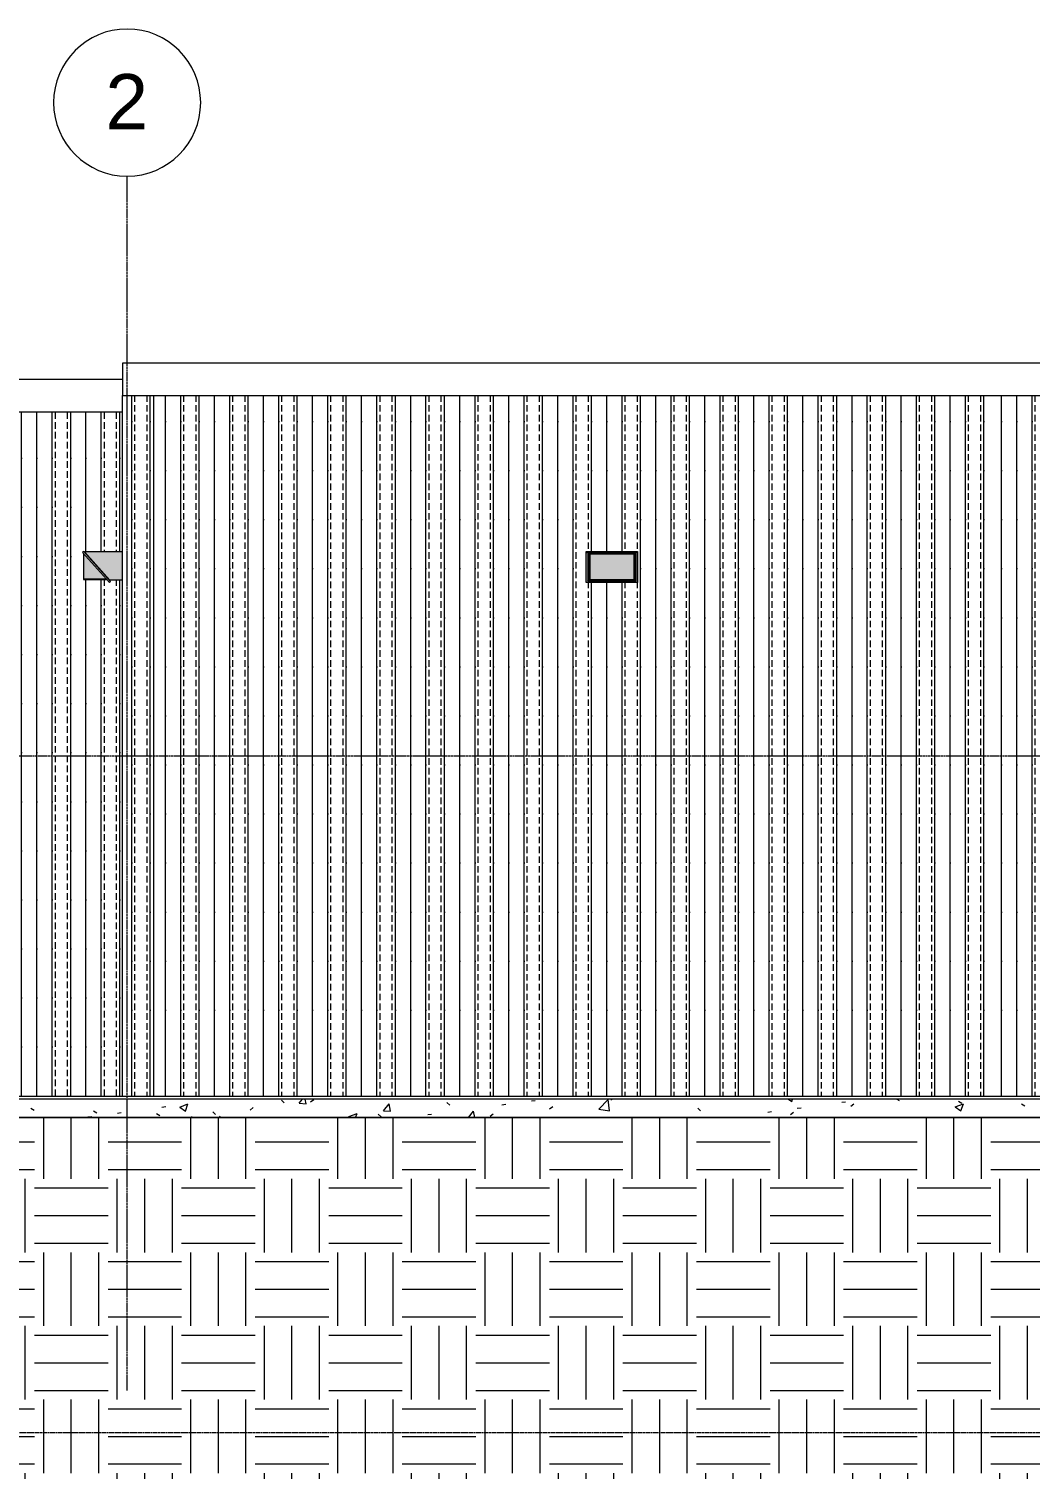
# Model space of a CAD drawing. Header units: inches. Extents: x -4221 to 4014, y -195 to 396.
# Drawn here: x -3390.7 to -3064.1, y -124.9 to 348 of the extents above; entities that cross this region are included whole.
import ezdxf

# ---------------------------------------------------------------- set-up
doc = ezdxf.new("R2010")
doc.units = ezdxf.units.IN
doc.header["$MEASUREMENT"] = 0
doc.linetypes.add('Aligning Line 1_8_', pattern=[0.25, 0.125, -0.125])
doc.linetypes.add('Grid Line 1_2_', pattern=[0.875, 0.5, -0.125, 0.125, -0.125])
for name, color, linetype, lineweight in [('A-FLOR-LEVL', 51, 'Continuous', 9), ('A-ROOF', 132, 'Continuous', 13), ('A-WALL', 113, 'Continuous', 13), ('A-WALL-PATT', 111, 'Continuous', 20), ('C-BLDG-PADS', 91, 'Continuous', 9), ('C-TOPO', 7, 'Continuous', 9), ('E-LITE-EQPM', 33, 'Continuous', 9), ('G-ANNO-SYMB', 111, 'Aligning Line 1_8_', 9), ('S-GRID', 1, 'Continuous', 9), ('S-GRID-IDEN', 1, 'Continuous', 9)]:
    doc.layers.add(name, color=color, linetype=linetype, lineweight=lineweight)
doc.styles.add('Arial', font='arial.ttf', dxfattribs={"height": 18})
pattern_1 = [(90, (-3063.203, 300), (-16, 1e-15), [16, 0, 0, 0]), (90, (-3069.203, 300), (-16, 1e-15), [16, 0, 0, 0]), (90, (-3068.203, 300), (-16, 1e-15), [2.143, -13.857]), (90, (-3074.203, 300), (-16, 1e-15), [16, 0, 0, 0]), (90, (-3068.203, 303.214), (-16, 1e-15), [2.143, -13.857]), (90, (-3068.203, 306.429), (-16, 1e-15), [2.143, -13.857]), (90, (-3068.203, 309.643), (-16, 1e-15), [2.143, -13.857]), (90, (-3068.203, 312.857), (-16, 1e-15), [2.143, -13.857]), (90, (-3064.203, 300), (-16, 1e-15), [2.143, -13.857]), (90, (-3064.203, 303.214), (-16, 1e-15), [2.143, -13.857]), (90, (-3064.203, 306.429), (-16, 1e-15), [2.143, -13.857]), (90, (-3064.203, 309.643), (-16, 1e-15), [2.143, -13.857]), (90, (-3064.203, 312.857), (-16, 1e-15), [2.143, -13.857])]

# ---------------------------------------------------------------- blocks, each defined once
blk = doc.blocks.new('Pathway_Cooper_Streetworks_WKP_Pak_Glass - Pathway_Cooper_Streetworks_WKP_Pak_Glass-1556231-BUILDING ELEVATION - SOUTH')
at = {"layer": 'E-LITE-EQPM'}
for points in [[(-3573.5, 167.52), (-3573.14, 167.85), (-3581.88, 177.56), (-3582.25, 177.24), (-3574.23, 168.34)], [(-3581.47, 168.44), (-3574.32, 168.44), (-3581.9, 176.85), (-3581.95, 176.83), (-3581.95, 168.44), (-3581.56, 168.44)], [(-3573.43, 168.17), (-3573.3, 168.29), (-3581.47, 177.36), (-3581.59, 177.24), (-3573.58, 168.34)], [(-3573.34, 168.34), (-3569.2, 168.34), (-3569.2, 177.46), (-3581.56, 177.46), (-3581.47, 177.36)]]:
    blk.add_hatch(color=256, dxfattribs=at).paths.add_polyline_path(points, flags=0)
for p, q in [((-3581.88, 177.56), (-3582.25, 177.24)), ((-3582.25, 177.24), (-3573.5, 167.52)), ((-3581.9, 176.85), (-3581.95, 176.83)), ((-3581.9, 176.85), (-3581.95, 176.83)), ((-3581.95, 176.83), (-3581.95, 168.44)), ((-3581.95, 176.83), (-3581.95, 168.44)), ((-3573.14, 167.85), (-3581.88, 177.56)), ((-3581.85, 168.54), (-3581.85, 176.8)), ((-3581.47, 177.36), (-3581.59, 177.24)), ((-3569.2, 177.46), (-3581.56, 177.46)), ((-3581.56, 177.46), (-3581.47, 177.36)), ((-3573.3, 168.29), (-3581.47, 177.36)), ((-3581.95, 168.44), (-3574.32, 168.44)), ((-3581.95, 168.44), (-3574.32, 168.44)), ((-3574.41, 168.54), (-3581.85, 168.54)), ((-3573.14, 167.85), (-3573.5, 167.52)), ((-3573.3, 168.29), (-3573.43, 168.17)), ((-3573.34, 168.34), (-3569.2, 168.34))]:
    blk.add_line(p, q, dxfattribs=at)
blk = doc.blocks.new('Pathway_Cooper_Streetworks_WKP_Pak_Glass - Pathway_Cooper_Streetworks_WKP_Pak_Glass-V13-BUILDING ELEVATION - SOUTH')
at = {"layer": 'E-LITE-EQPM'}
for points in [[(-3207.89, 177.24), (-3192.14, 177.24), (-3192.14, 177.56), (-3208.89, 177.56), (-3208.89, 177.24), (-3208.39, 177.24)], [(-3208.39, 167.9), (-3208.19, 168.21), (-3208.19, 176.87), (-3208.39, 176.87), (-3208.39, 168.21)], [(-3193.14, 168.44), (-3193.14, 176.83), (-3207.89, 176.83), (-3207.89, 168.44)], [(-3193.14, 176.83), (-3193.14, 176.87), (-3193.28, 176.83)], [(-3192.64, 167.9), (-3192.64, 176.87), (-3192.84, 176.87), (-3192.84, 168.21), (-3192.74, 168.05)], [(-3192.64, 167.9), (-3192.84, 168.21), (-3208.19, 168.21), (-3208.39, 167.9), (-3192.74, 167.9)], [(-3193.23, 168.34), (-3192.84, 168.34), (-3192.84, 168.44), (-3208.19, 168.44), (-3208.19, 168.34), (-3207.89, 168.34)], [(-3193.14, 168.28), (-3192.84, 168.28), (-3192.84, 168.34), (-3208.19, 168.34), (-3208.19, 168.28), (-3193.16, 168.28)], [(-3193.06, 168.21), (-3192.84, 168.21), (-3192.84, 168.28), (-3208.19, 168.28), (-3208.19, 168.21), (-3193.14, 168.21)]]:
    blk.add_hatch(color=256, dxfattribs=at).paths.add_polyline_path(points, flags=0)
h = blk.add_hatch(color=256, dxfattribs=at)
h.paths.add_polyline_path([(-3208.39, 167.52), (-3192.14, 167.52), (-3192.14, 177.24), (-3208.89, 177.24), (-3208.89, 167.52)], flags=0)
h.paths.add_polyline_path([(-3192.64, 167.9), (-3208.39, 167.9), (-3208.39, 176.87), (-3192.64, 176.87)], flags=0)
h = blk.add_hatch(color=256, dxfattribs=at)
h.paths.add_polyline_path([(-3192.84, 168.44), (-3192.84, 176.87), (-3193.14, 176.83), (-3193.14, 168.44)], flags=0)
h.paths.add_polyline_path([(-3208.19, 168.44), (-3207.89, 168.44), (-3207.89, 176.87), (-3208.19, 176.83), (-3208.19, 176.72)], flags=0)
for p, q in [((-3208.89, 177.56), (-3192.14, 177.56)), ((-3208.89, 177.24), (-3208.89, 177.56)), ((-3208.89, 177.24), (-3192.14, 177.24)), ((-3208.89, 167.52), (-3208.89, 177.24)), ((-3208.39, 176.87), (-3208.39, 167.9)), ((-3208.39, 176.87), (-3192.64, 176.87)), ((-3208.19, 176.87), (-3208.19, 168.21)), ((-3207.89, 168.44), (-3207.89, 176.83)), ((-3207.76, 176.83), (-3207.89, 176.83)), ((-3207.89, 168.44), (-3207.89, 176.83)), ((-3193.14, 176.83), (-3207.89, 176.83)), ((-3207.76, 176.83), (-3207.76, 168.44)), ((-3193.28, 168.44), (-3193.28, 176.83)), ((-3193.14, 176.83), (-3193.28, 176.83)), ((-3193.14, 176.83), (-3193.14, 168.44)), ((-3193.14, 176.83), (-3193.14, 168.44)), ((-3192.84, 168.21), (-3192.84, 176.87)), ((-3192.64, 167.9), (-3192.64, 176.87)), ((-3192.14, 177.56), (-3192.14, 177.24)), ((-3192.14, 177.24), (-3192.14, 167.52)), ((-3192.14, 167.52), (-3208.89, 167.52)), ((-3208.39, 167.9), (-3208.19, 168.21)), ((-3208.39, 167.9), (-3192.64, 167.9)), ((-3208.19, 168.44), (-3207.89, 168.44)), ((-3192.84, 168.34), (-3208.19, 168.34)), ((-3192.84, 168.34), (-3208.19, 168.34)), ((-3192.84, 168.28), (-3208.19, 168.28)), ((-3208.19, 168.21), (-3192.84, 168.21)), ((-3207.89, 168.44), (-3207.76, 168.44)), ((-3207.89, 168.44), (-3193.14, 168.44)), ((-3193.28, 168.44), (-3193.14, 168.44)), ((-3193.14, 168.44), (-3192.84, 168.44)), ((-3192.64, 167.9), (-3192.84, 168.21))]:
    blk.add_line(p, q, dxfattribs=at)
blk = doc.blocks.new('Grid - Grid Head - Circle-50561-BUILDING ELEVATION - SOUTH')
at = {"layer": 'S-GRID-IDEN'}
for start, end in [(0, 180), (180, 360)]:
    blk.add_arc((-2877.2, 324), 24, start, end, dxfattribs=at)

msp = doc.modelspace()

# ---------------------------------------------------------------- hatches: boundary and pattern name
at = {"layer": 'A-WALL-PATT', "lineweight": 9}
h = msp.add_hatch(dxfattribs=at)
h.set_pattern_fill('FP_4', color=9, style=0, pattern_type=2)
h.set_pattern_definition(pattern_1)
h.paths.add_polyline_path([(-3350.07825, 0), (-3350.07825, 228.51573), (-3360.20325, 228.51573), (-3360.20325, 0)], flags=0)
h = msp.add_hatch(dxfattribs=at)
h.set_pattern_fill('FP_4', color=9, style=0, pattern_type=2)
h.set_pattern_definition(pattern_1)
h.paths.add_polyline_path([(-3287.99985, 0), (-3074.20325, 0), (-3074.20325, 228.51573), (-3350.07825, 228.51573), (-3350.07825, 0)], flags=0)
h.paths.add_polyline_path([(-3208.89075, 167.52387), (-3208.89075, 177.5633), (-3192.14075, 177.5633), (-3192.14075, 167.52387), (-3208.39075, 167.52387)], flags=0)
h = msp.add_hatch(dxfattribs=at)
h.set_pattern_fill('FP_10', color=9, style=0, pattern_type=2)
h.set_pattern_definition([(90, (-2961.391, 300), (-16, 1e-15), [16, 0, 0, 0]), (90, (-2967.391, 300), (-16, 1e-15), [16, 0, 0, 0]), (90, (-2966.391, 300), (-16, 1e-15), [2.143, -13.857]), (90, (-2972.391, 300), (-16, 1e-15), [16, 0, 0, 0]), (90, (-2966.391, 303.214), (-16, 1e-15), [2.143, -13.857]), (90, (-2966.391, 306.429), (-16, 1e-15), [2.143, -13.857]), (90, (-2966.391, 309.643), (-16, 1e-15), [2.143, -13.857]), (90, (-2966.391, 312.857), (-16, 1e-15), [2.143, -13.857]), (90, (-2962.391, 300), (-16, 1e-15), [2.143, -13.857]), (90, (-2962.391, 303.214), (-16, 1e-15), [2.143, -13.857]), (90, (-2962.391, 306.429), (-16, 1e-15), [2.143, -13.857]), (90, (-2962.391, 309.643), (-16, 1e-15), [2.143, -13.857]), (90, (-2962.391, 312.857), (-16, 1e-15), [2.143, -13.857])])
h.paths.add_polyline_path([(-3074.20325, 0), (-3040.20325, 0), (-3040.20325, 114), (-3042.20325, 114), (-3042.20325, 124), (-2972.39075, 124), (-2972.39075, 228.51573), (-3074.20325, 228.51573), (-3074.20325, 100.65909)], flags=0)
h = msp.add_hatch(dxfattribs=at)
h.set_pattern_fill('FP_5', color=9, style=0, pattern_type=2)
h.set_pattern_definition([(90, (-3553.141, 0), (-16, 1e-15), [16, 0, 0, 0]), (90, (-3559.141, 0), (-16, 1e-15), [16, 0, 0, 0]), (90, (-3558.141, 0), (-16, 1e-15), [2.143, -13.857]), (90, (-3564.141, 0), (-16, 1e-15), [16, 0, 0, 0]), (90, (-3558.141, 3.214), (-16, 1e-15), [2.143, -13.857]), (90, (-3558.141, 6.429), (-16, 1e-15), [2.143, -13.857]), (90, (-3558.141, 9.643), (-16, 1e-15), [2.143, -13.857]), (90, (-3558.141, 12.857), (-16, 1e-15), [2.143, -13.857]), (90, (-3554.141, 0), (-16, 1e-15), [2.143, -13.857]), (90, (-3554.141, 3.214), (-16, 1e-15), [2.143, -13.857]), (90, (-3554.141, 6.429), (-16, 1e-15), [2.143, -13.857]), (90, (-3554.141, 9.643), (-16, 1e-15), [2.143, -13.857]), (90, (-3554.141, 12.857), (-16, 1e-15), [2.143, -13.857])])
h.paths.add_polyline_path([(-3402.98345, 0), (-3360.20325, 0), (-3360.20325, 168.33689), (-3364.34314, 168.33689), (-3364.29801, 168.28677), (-3364.42671, 168.17088), (-3364.13728, 167.84943), (-3364.49885, 167.52387), (-3365.32234, 168.43845), (-3372.95325, 168.43845), (-3372.91069, 176.84679), (-3372.91627, 176.87237), (-3373.24526, 177.23774), (-3372.88368, 177.5633), (-3372.59425, 177.24185), (-3372.46788, 177.36032), (-3372.55933, 177.46189), (-3360.20325, 177.46189), (-3360.20325, 223.1824), (-3559.07825, 223.1824), (-3559.07825, 0), (-3403.50108, 0)], flags=0)
h.paths.add_polyline_path([(-3451.50108, 0), (-3452.01872, 0.06815), (-3452.50108, 0.26795), (-3452.9153, 0.58579), (-3453.23314, 1), (-3453.43294, 1.48236), (-3453.50108, 2), (-3453.43294, 2.51764), (-3453.23314, 3), (-3452.9153, 3.41421), (-3452.50108, 3.73205), (-3452.01872, 3.93185), (-3451.50108, 4), (-3450.98345, 3.93185), (-3450.50108, 3.73205), (-3450.08687, 3.41421), (-3449.76903, 3), (-3449.56923, 2.51764), (-3449.50324, 1.98359), (-3449.56923, 1.48236), (-3449.76903, 1), (-3450.08687, 0.58579), (-3450.50108, 0.26795), (-3450.98345, 0.06815)], flags=0)
h.paths.add_polyline_path([(-3403.50108, 0), (-3404.01872, 0.06815), (-3404.50108, 0.26795), (-3404.9153, 0.58579), (-3405.23314, 1), (-3405.43294, 1.48236), (-3405.50108, 2), (-3405.43294, 2.51764), (-3405.23314, 3), (-3404.9153, 3.41421), (-3404.50108, 3.73205), (-3404.01872, 3.93185), (-3403.50108, 4), (-3402.98345, 3.93185), (-3402.50108, 3.73205), (-3402.08687, 3.41421), (-3401.76903, 3), (-3401.56923, 2.51764), (-3401.50324, 1.98359), (-3401.56923, 1.48236), (-3401.76903, 1), (-3402.08687, 0.58579), (-3402.50108, 0.26795), (-3402.98345, 0.06815)], flags=0)
h.paths.add_polyline_path([(-3402.98345, 5), (-3457.50108, 5), (-3457.50108, 72), (-3397.50108, 72), (-3397.50108, 5), (-3402.08687, 5)], flags=0)
at = {"layer": 'C-BLDG-PADS'}
h = msp.add_hatch(dxfattribs=at)
h.set_pattern_fill('FP_2', color=256, style=0, pattern_type=2)
h.set_pattern_definition([(50, (-3004.96, 0), (27.5427, -2.4099), [2.88, -31.68]), (355, (-3004.96, 0), (-5.3278, 28.8843), [2.304, -25.344]), (100.451, (-3002.666, -0.2), (22.2153, 26.4739), [2.448, -26.924]), (46.184, (-3004.96, 7.68), (40.9819, -6.3564), [4.32, -47.52]), (96.636, (-3001.546, 7.15), (35.8907, 37.4062), [3.671, -40.386]), (351.184, (-3004.96, 7.68), (35.891, 37.4062), [3.456, -38.016]), (21, (-3001.12, 5.76), (22.921, -15.4607), [2.88, -31.68]), (326, (-3001.12, 5.76), (9.3435, 27.8457), [2.304, -25.344]), (71.451, (-2999.21, 4.472), (32.2648, 12.3844), [2.448, -26.924]), (37.5, (-3004.961, 0), (0.46686, 12.7827), [1.267, -23.77, 1.267, -24.461, -25.44]), (37.5, (-3004.961, 0), (0.46686, 12.7827), [-50.765, 1.267, -24.173]), (7.5, (-3004.961, 0), (10.1016, 15.1451), [1.267, -13.402, 1.267, -23.194, -9.696]), (7.5, (-3004.961, 0), (10.1016, 15.1451), [-39.13, 1.267, -8.429]), (327.5, (-3013.524, 0), (20.49916, -0.86578), [1.267, -8.333, 1.267, -28.685, -39.744]), (327.5, (-3013.524, 0), (20.49916, -0.86578), [-39.552, 1.267, -38.477]), (317.5, (-3017.364, 0), (22.3948, 3.8443), [1.267, -11.213, 1.267, -18.624, -28.224]), (317.5, (-3017.364, 0), (22.3948, 3.8443), [-32.371, 1.267, -26.957])])
h.paths.add_polyline_path([(-3037.1586, -7), (-3028.39075, -7), (-3028.39075, -1), (-3611.40285, -1), (-3611.40285, -7), (-3074.20325, -7)], flags=0)
at = {"layer": 'C-TOPO'}
h = msp.add_hatch(dxfattribs=at)
h.set_pattern_fill('FP_6', color=256, style=0, pattern_type=2)
h.set_pattern_definition([(0, (-3004.96, 0), (24, 24), [24, -24]), (0, (-3004.96, 9), (24, 24), [24, -24]), (0, (-3004.96, 18), (24, 24), [24, -24]), (90, (-3001.96, 21), (-24, 24), [24, -24]), (90, (-2992.96, 21), (-24, 24), [24, -24]), (90, (-2983.96, 21), (-24, 24), [24, -24])])
h.paths.add_polyline_path([(-3612.113, -124.88491), (-3028.39075, -124.88491), (-3028.39075, -80), (-3043.20325, -80), (-3043.20325, -68), (-3040.20325, -68), (-3040.20325, -7.00628), (-3612.113, -7.00628), (-3612.113, -12.11291)], flags=0)

# ---------------------------------------------------------------- linework, layer by layer
at = {"layer": 'A-FLOR-LEVL', "linetype": 'Grid Line 1_2_'}
for p, q in [((-4220.88543, 111), (-1351.78416, 111)), ((-4220.88543, 0), (-1351.78416, 0))]:
    msp.add_line(p, q, dxfattribs=at)
at = {"layer": 'A-ROOF', "lineweight": 9}
for p, q in [((-3360.20325, 239.01801), (-3360.20325, 228.51573)), ((-1585.45325, 239.01801), (-3360.20325, 239.01801)), ((-3360.20325, 233.68468), (-3569.20325, 233.68468)), ((-3360.20325, 228.51573), (-1585.45325, 228.51573)), ((-3569.20325, 223.1824), (-3360.20325, 223.1824))]:
    msp.add_line(p, q, dxfattribs=at)
at = {"layer": 'A-WALL', "lineweight": 9}
for p, q in [((-3360.20325, 0), (-3360.20325, 228.51573)), ((-3350.07825, 228.51573), (-3350.07825, 0)), ((-3569.20325, 0), (-3040.20325, 0))]:
    msp.add_line(p, q, dxfattribs=at)
at = {"layer": 'C-BLDG-PADS'}
for p, q in [((-3028.39075, -1), (-3632.73915, -1)), ((-3612.113, -7), (-3028.39075, -7))]:
    msp.add_line(p, q, dxfattribs=at)
at = {"layer": 'C-TOPO'}
for p, q in [((-3459.31165, -7.00628), (-3306.8573, -7.00628)), ((-3306.85739, -7.00628), (-3459.31151, -7.00628)), ((-3268.99042, -7.00628), (-3306.85739, -7.00628)), ((-3306.8573, -7.00628), (-3268.99036, -7.00628)), ((-3131.49302, -7.00628), (-3268.99042, -7.00628)), ((-3131.49316, -7.00628), (-3268.99036, -7.00628)), ((-3169.1881, -7.00628), (-3169.11736, -7)), ((-3169.11726, -7), (-3169.18799, -7.00628)), ((-3131.49316, -7.00628), (-3040.20325, -7.00628)), ((-3040.20325, -7.00628), (-3131.49302, -7.00628))]:
    msp.add_line(p, q, dxfattribs=at)
at = {"layer": 'G-ANNO-SYMB'}
msp.add_line((-1448.49735, -109.86125), (-4124.13735, -109.86125), dxfattribs=at)
at = {"layer": 'S-GRID', "linetype": 'Grid Line 1_2_'}
msp.add_line((-3358.70325, -96), (-3358.70325, 300), dxfattribs=at)

# ---------------------------------------------------------------- block references
at = {"layer": 'E-LITE-EQPM'}
for name, p in [('Pathway_Cooper_Streetworks_WKP_Pak_Glass - Pathway_Cooper_Streetworks_WKP_Pak_Glass-1556231-BUILDING ELEVATION - SOUTH', (209, 0)), ('Pathway_Cooper_Streetworks_WKP_Pak_Glass - Pathway_Cooper_Streetworks_WKP_Pak_Glass-V13-BUILDING ELEVATION - SOUTH', (0, 0))]:
    msp.add_blockref(name, p, dxfattribs=at)
at = {"layer": 'S-GRID-IDEN'}
msp.add_blockref('Grid - Grid Head - Circle-50561-BUILDING ELEVATION - SOUTH', (-481.5, 0), dxfattribs=at)

# ---------------------------------------------------------------- texts
at = {"layer": 'S-GRID-IDEN', "insert": (-3365.83228, 333.28794), "char_height": 18, "width": 16.968, "attachment_point": 1, "style": 'Arial'}
msp.add_mtext('2', dxfattribs=at)

doc.saveas('drawing.dxf')
